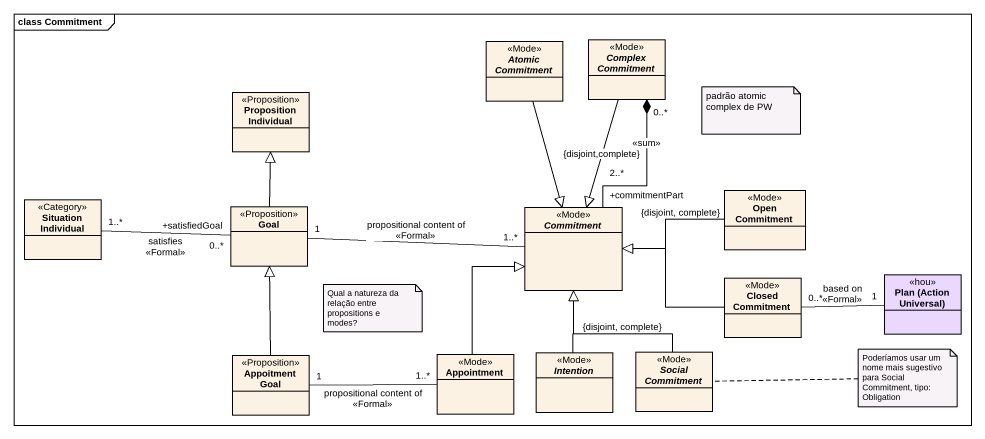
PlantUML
@startuml
mainframe class Commitment
hide circle
hide empty members
abstract class "Atomic Commitment" as Atomic_Commitment <<Mode>>
abstract class "Complex Commitment" as Complex_Commitment <<Mode>>
class "Proposition Individual" as Proposition_Individual <<Proposition>>
class "Situation Individual" as Situation_Individual <<Category>>
class Goal <<Proposition>>
abstract class Commitment <<Mode>>
class "Open Commitment" as Open_Commitment <<Mode>>
class "Closed Commitment" as Closed_Commitment <<Mode>>
class "Plan (Action Universal)" as Plan_Action_Universal <<hou>> #EBD8FF
class "Appoitment Goal" as Appoitment_Goal <<Proposition>>
class Appointment <<Mode>>
abstract class Intention <<Mode>>
abstract class "Social Commitment" as Social_Commitment <<Mode>>
Atomic_Commitment --|> Commitment
Complex_Commitment --|> Commitment : {disjoint,complete}
Complex_Commitment "0..*" *-- "+commitmentPart\n2..*" Commitment : <<sum>>
Situation_Individual "1..*" -right- "+satisfiedGoal\n0..*" Goal : satisfies\n<<Formal>>
Goal -up-|> Proposition_Individual
Goal "1" -right- "1..*" Commitment : propositional content of\n<<Formal>>
Open_Commitment -left-|> Commitment : {disjoint, complete}
Closed_Commitment -left-|> Commitment
Closed_Commitment "0..*" -right- "1" Plan_Action_Universal : based on\n<<Formal>>
Appoitment_Goal -up-|> Goal
Appoitment_Goal "1" -right- "1..*" Appointment : propositional content of\n<<Formal>>
Appointment -up-|> Commitment
Intention -up-|> Commitment
Social_Commitment -up-|> Commitment : {disjoint, complete}
note as N1
  padrão atomic complex de PW
end note
note as N2
  Qual a natureza da relação entre propositions e modes?
end note
note right of Social_Commitment : Poderíamos usar um nome mais sugestivo para Social Commitment, tipo: Obligation
@enduml
